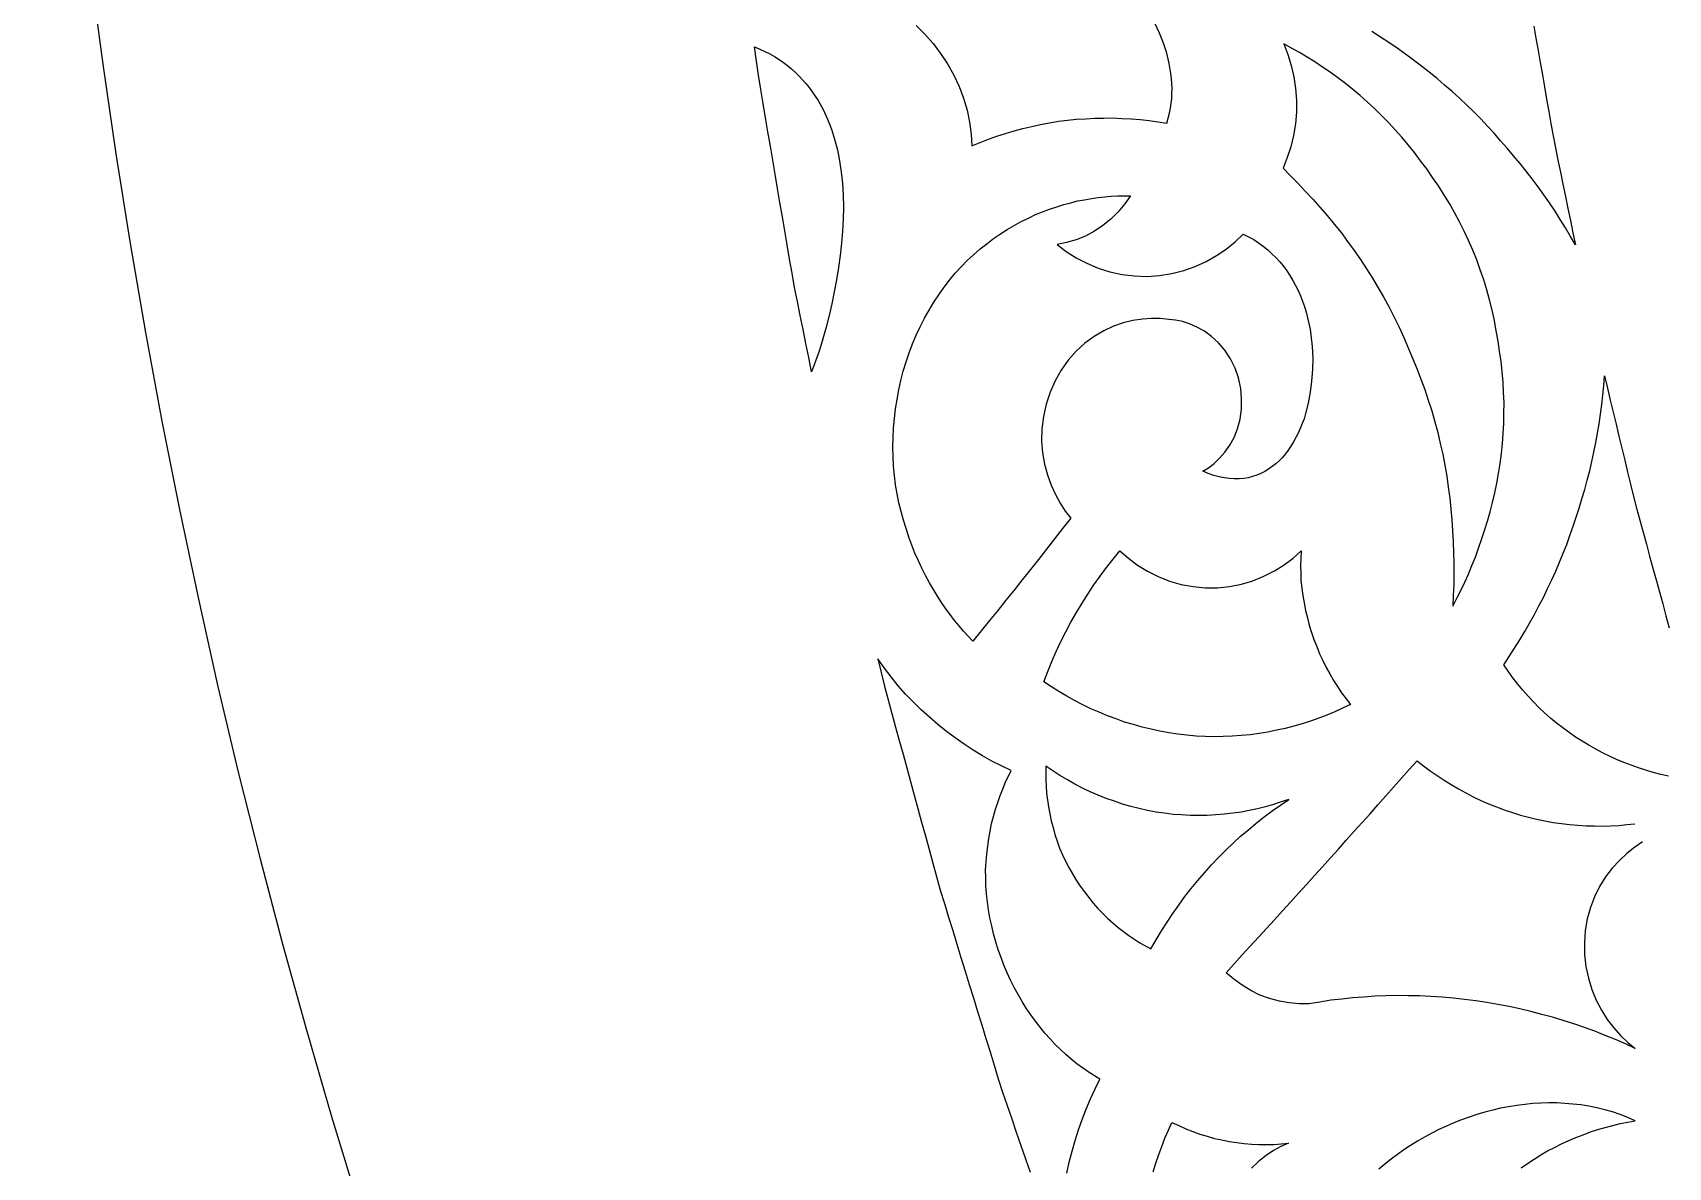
# Model space of a CAD drawing. Extents: x -1903 to -234, y -575 to 545.
# Drawn here: x -1902.9 to -1776.1, y -178.6 to -90.7 of the extents above; entities that cross this region are included whole.
import ezdxf

# ---------------------------------------------------------------- set-up
doc = ezdxf.new("R2010")
doc.units = 0
doc.layers.add('LAYER_1', color=18, linetype='CONTINUOUS')

msp = doc.modelspace()

# ---------------------------------------------------------------- linework, layer by layer
at = {"layer": 'LAYER_1'}
msp.add_lwpolyline([(-1342.912552403855, 545.219890420859, 0.4142135623730951), (-1902.912552403855, -14.78010957914103, 0.4142135623730951), (-1342.912552403855, -574.780109579141, 0.4142135623730951), (-782.912552403855, -14.78010957914103, 0.4142135623730951)], format="xyb", close=True, dxfattribs=at)
for points in [[(-1834.412963867188, -90.11155700683594), (-1833.731079101562, -90.7660140991211), (-1833.095458984375, -91.4836654663086), (-1832.513916015625, -92.25830841064453), (-1831.967529296875, -93.07848358154297), (-1831.484375, -93.939453125), (-1831.07080078125, -94.83228302001953), (-1830.729736328125, -95.74749755859375), (-1830.462158203125, -96.6753158569336), (-1830.26806640625, -97.60626983642578), (-1830.145385742188, -98.53153991699219), (-1830.091186523438, -99.44264221191406), (-1829.4462890625, -99.1800308227539), (-1828.801391601562, -98.91790771484375), (-1828.140380859375, -98.68993377685547), (-1827.479370117188, -98.46235656738281), (-1826.804565429688, -98.2702407836914), (-1826.129760742188, -98.07833862304688), (-1825.443725585938, -97.9229507446289), (-1824.757568359375, -97.76757049560547), (-1824.062866210938, -97.64930725097656), (-1823.368041992188, -97.53104400634766), (-1822.667358398438, -97.4502182006836), (-1821.966552734375, -97.3692855834961), (-1821.262451171875, -97.32594299316406), (-1820.558471679688, -97.28238677978516), (-1819.853881835938, -97.27613067626953), (-1819.1494140625, -97.26964569091797), (-1818.447021484375, -97.30007934570312), (-1817.744750976562, -97.33000183105469), (-1817.047241210938, -97.39619445800781), (-1816.349975585938, -97.46178436279297), (-1815.659912109375, -97.56272888183594), (-1814.970092773438, -97.6629867553711), (-1814.857788085938, -97.28207397460938), (-1814.764282226562, -96.90006256103516), (-1814.689208984375, -96.51704406738281), (-1814.63232421875, -96.13300323486328), (-1814.59326171875, -95.74801635742188), (-1814.571655273438, -95.36226654052734), (-1814.567016601562, -94.97574615478516), (-1814.5791015625, -94.5885238647461), (-1814.607543945312, -94.2007827758789), (-1814.651977539062, -93.81242370605469), (-1814.787353515625, -93.0345458984375), (-1814.982299804688, -92.25564575195312), (-1815.23388671875, -91.47613525390625), (-1815.539428710938, -90.69689178466797), (-1815.895751953125, -89.91844940185547)], [(-1786.50927734375, -90.13895416259766), (-1786.344116210938, -91.08462524414062), (-1786.178955078125, -92.03038787841797), (-1786.013793945312, -92.97605895996094), (-1785.8486328125, -93.92181396484375), (-1785.683471679688, -94.86749267578125), (-1785.518310546875, -95.81324768066406), (-1785.353149414062, -96.75891876220703), (-1785.18798828125, -97.70458984375), (-1785.022827148438, -98.65034484863281), (-1784.84228515625, -99.59306335449219), (-1784.6474609375, -100.5331497192383), (-1784.452514648438, -101.4731521606445), (-1784.257690429688, -102.4132385253906), (-1784.062866210938, -103.3532409667969), (-1783.867919921875, -104.2932357788086), (-1783.673095703125, -105.2333221435547), (-1783.478271484375, -106.1733169555664), (-1783.283325195312, -107.113395690918), (-1783.666625976562, -106.4508209228516), (-1784.050170898438, -105.7874755859375), (-1784.457763671875, -105.1393966674805), (-1784.865478515625, -104.4905548095703), (-1785.296875, -103.8574142456055), (-1785.728393554688, -103.2233657836914), (-1786.182983398438, -102.6054611206055), (-1786.637817382812, -101.9865875244141), (-1787.115112304688, -101.3843154907227), (-1787.592651367188, -100.7810211181641), (-1788.092163085938, -100.1948013305664), (-1788.586059570312, -99.60639190673828), (-1789.0869140625, -99.03276824951172), (-1789.587890625, -98.45801544189453), (-1790.1103515625, -97.90132141113281), (-1790.632934570312, -97.34353637695312), (-1791.17626953125, -96.8043212890625), (-1791.719848632812, -96.26390075683594), (-1792.28369140625, -95.74256896972656), (-1792.847778320312, -95.22000885009766), (-1793.431640625, -94.71717071533203), (-1794.015625, -94.21298217773438), (-1794.618896484375, -93.72908020019531), (-1795.222412109375, -93.24381256103516), (-1795.844482421875, -92.77938842773438), (-1796.466918945312, -92.3135986328125), (-1797.107421875, -91.86914825439453), (-1797.748168945312, -91.42340850830078), (-1798.406494140625, -90.99962615966797), (-1799.06494140625, -90.57453918457031)], [(-1776.077514648438, -148.3176422119141), (-1776.667358398438, -148.1821594238281), (-1777.252197265625, -148.0296630859375), (-1777.831909179688, -147.8603820800781), (-1778.406005859375, -147.6743927001953), (-1778.974243164062, -147.4718933105469), (-1779.536254882812, -147.2530670166016), (-1780.091796875, -147.0179748535156), (-1780.640502929688, -146.766845703125), (-1781.18212890625, -146.4998779296875), (-1781.716186523438, -146.2171325683594), (-1782.242553710938, -145.9188690185547), (-1782.7607421875, -145.6051940917969), (-1783.2705078125, -145.2763366699219), (-1783.771606445312, -144.9325103759766), (-1784.263549804688, -144.5738677978516), (-1784.74609375, -144.2005615234375), (-1785.218872070312, -143.8128204345703), (-1785.681274414062, -143.4107208251953), (-1786.11767578125, -142.9901428222656), (-1786.543090820312, -142.5555725097656), (-1786.957153320312, -142.1072998046875), (-1787.359375, -141.6454772949219), (-1787.749633789062, -141.1703796386719), (-1788.127563476562, -140.6823272705078), (-1788.492797851562, -140.1812744140625), (-1788.845092773438, -139.667724609375), (-1788.424560546875, -139.0309753417969), (-1788.003662109375, -138.3954162597656), (-1787.606811523438, -137.7474212646484), (-1787.20947265625, -137.1006164550781), (-1786.83642578125, -136.4420776367188), (-1786.463012695312, -135.7847442626953), (-1786.114013671875, -135.1164093017578), (-1785.764770507812, -134.4492034912109), (-1785.440063476562, -133.7717590332031), (-1785.115112304688, -133.0954284667969), (-1784.815063476562, -132.4095153808594), (-1784.5146484375, -131.7246704101562), (-1784.239379882812, -131.0309143066406), (-1783.9638671875, -130.3383026123047), (-1783.713745117188, -129.6373901367188), (-1783.463256835938, -128.9375), (-1783.238403320312, -128.2300109863281), (-1783.005737304688, -127.5216674804688), (-1782.786987304688, -126.8031845092773), (-1782.567993164062, -126.0857467651367), (-1782.374877929688, -125.3618240356445), (-1782.181396484375, -124.6388931274414), (-1782.014038085938, -123.9100646972656), (-1781.846435546875, -123.1821823120117), (-1781.705078125, -122.448974609375), (-1781.563598632812, -121.716667175293), (-1781.44873046875, -120.9796676635742), (-1781.333740234375, -120.2435150146484), (-1781.24560546875, -119.5032272338867), (-1781.1572265625, -118.7637176513672), (-1781.096069335938, -118.020622253418), (-1781.034790039062, -117.2783203125), (-1780.810668945312, -118.2119674682617), (-1780.586669921875, -119.1456146240234), (-1780.362670898438, -120.079345703125), (-1780.138671875, -121.0129928588867), (-1779.91455078125, -121.9466400146484), (-1779.690551757812, -122.88037109375), (-1779.466552734375, -123.8140258789062), (-1779.242553710938, -124.747673034668), (-1779.018432617188, -125.6814117431641), (-1778.79443359375, -126.6150588989258), (-1778.543701171875, -127.5418472290039), (-1778.290405273438, -128.4680786132812), (-1778.037231445312, -129.3942413330078), (-1777.784057617188, -130.3204040527344), (-1777.53076171875, -131.2466583251953), (-1777.277587890625, -132.1728210449219), (-1777.0244140625, -133.0989837646484), (-1776.771118164062, -134.0252227783203), (-1776.517944335938, -134.9514007568359), (-1776.264770507812, -135.8775634765625), (-1776.011474609375, -136.8038024902344)], [(-1822.736083984375, -179.0883331298828), (-1822.540893554688, -178.2393341064453), (-1822.322631835938, -177.3990783691406), (-1822.081665039062, -176.5680541992188), (-1821.81787109375, -175.7469177246094), (-1821.53125, -174.9362030029297), (-1821.22216796875, -174.1363983154297), (-1820.890502929688, -173.3481140136719), (-1820.536499023438, -172.5717315673828), (-1820.160034179688, -171.8079376220703), (-1821.061157226562, -171.2502136230469), (-1821.507080078125, -170.9345703125), (-1821.953125, -170.6184997558594), (-1822.382202148438, -170.2625732421875), (-1822.80615234375, -169.9044036865234), (-1823.217163085938, -169.5093231201172), (-1823.62841796875, -169.1136169433594), (-1824.022827148438, -168.6817932128906), (-1824.41748046875, -168.2494812011719), (-1824.791625976562, -167.7823791503906), (-1825.165893554688, -167.3148040771484), (-1825.515869140625, -166.8145294189453), (-1825.865966796875, -166.3138275146484), (-1826.188110351562, -165.7830963134766), (-1826.510375976562, -165.2521057128906), (-1826.80126953125, -164.6943664550781), (-1827.09228515625, -164.1363372802734), (-1827.348876953125, -163.5555572509766), (-1827.605590820312, -162.974609375), (-1827.825317382812, -162.3751678466797), (-1828.045166015625, -161.7755584716797), (-1828.225952148438, -161.1622161865234), (-1828.40673828125, -160.5488891601562), (-1828.547119140625, -159.9267730712891), (-1828.6875, -159.3046722412109), (-1828.786499023438, -158.6787872314453), (-1828.885498046875, -158.0531158447266), (-1828.943115234375, -157.4285736083984), (-1829.000610351562, -156.8044128417969), (-1829.01708984375, -156.1862335205078), (-1829.0205078125, -155.5646820068359), (-1828.979614257812, -154.952392578125), (-1828.9384765625, -154.3405609130859), (-1828.85986328125, -153.7438354492188), (-1828.781005859375, -153.1475219726562), (-1828.666870117188, -152.5699920654297), (-1828.552490234375, -151.9929809570312), (-1828.4052734375, -151.4380035400391), (-1828.2578125, -150.8835601806641), (-1828.080444335938, -150.3537445068359), (-1827.90283203125, -149.8245697021484), (-1827.6982421875, -149.3221282958984), (-1827.493530273438, -148.8202209472656), (-1827.0361328125, -147.8737487792969), (-1827.791381835938, -147.5192108154297), (-1828.535278320312, -147.1376495361328), (-1829.266967773438, -146.7295684814453), (-1829.986206054688, -146.2955169677734), (-1830.6923828125, -145.8358459472656), (-1831.384887695312, -145.3510131835938), (-1832.063232421875, -144.841552734375), (-1832.72705078125, -144.3080596923828), (-1833.37548828125, -143.7509155273438), (-1834.00830078125, -143.1706848144531), (-1834.624877929688, -142.5677947998047), (-1835.224609375, -141.9430236816406), (-1835.805786132812, -141.2963104248047), (-1836.346435546875, -140.6228942871094), (-1836.868041992188, -139.928955078125), (-1837.370239257812, -139.2150268554688), (-1837.115112304688, -140.2777557373047), (-1836.859985351562, -141.340576171875), (-1836.579345703125, -142.3967895507812), (-1836.291015625, -143.4509735107422), (-1836.002563476562, -144.5052642822266), (-1835.714111328125, -145.5594635009766), (-1835.42578125, -146.6136627197266), (-1835.137329101562, -147.6679534912109), (-1834.848876953125, -148.7221527099609), (-1834.560424804688, -149.7764434814453), (-1834.272094726562, -150.8306274414062), (-1833.983642578125, -151.8848266601562), (-1833.695190429688, -152.9391174316406), (-1833.406860351562, -153.9933166503906), (-1833.118408203125, -155.047607421875), (-1832.829956054688, -156.101806640625), (-1832.537963867188, -157.1549530029297), (-1832.216552734375, -158.1996612548828), (-1831.895263671875, -159.2442932128906), (-1831.573852539062, -160.2889099121094), (-1831.25244140625, -161.3336181640625), (-1830.931030273438, -162.3782348632812), (-1830.609619140625, -163.4229431152344), (-1830.288330078125, -164.4675598144531), (-1829.966918945312, -165.5121765136719), (-1829.6455078125, -166.556884765625), (-1829.324096679688, -167.6015014648438), (-1829.002807617188, -168.6461181640625), (-1828.681396484375, -169.6908264160156), (-1828.359985351562, -170.7354431152344), (-1828.03857421875, -171.7801513671875), (-1827.702392578125, -172.8199768066406), (-1827.348388671875, -173.8539733886719), (-1826.994384765625, -174.8880767822266), (-1826.640258789062, -175.9220886230469), (-1826.286254882812, -176.9561920166016), (-1825.932250976562, -177.9902038574219), (-1825.578247070312, -179.0242004394531)], [(-1778.075073242188, -153.4080200195312), (-1778.690185546875, -153.8213348388672), (-1779.293579101562, -154.2991180419922), (-1779.876831054688, -154.8431243896484), (-1780.430419921875, -155.4537963867188), (-1780.944702148438, -156.1300048828125), (-1781.409912109375, -156.8685455322266), (-1781.808471679688, -157.6619110107422), (-1782.126098632812, -158.5010986328125), (-1782.366333007812, -159.380859375), (-1782.523559570312, -160.2902374267578), (-1782.59375, -161.217529296875), (-1782.575805664062, -162.1497192382812), (-1782.470458984375, -163.0739593505859), (-1782.281127929688, -163.9776611328125), (-1782.01318359375, -164.8492584228516), (-1781.673583984375, -165.6785583496094), (-1781.27099609375, -166.4571075439453), (-1780.814575195312, -167.1783752441406), (-1780.31396484375, -167.8381042480469), (-1779.77880859375, -168.4335327148438), (-1779.218505859375, -168.9640045166016), (-1778.641357421875, -169.4302673339844), (-1779.415405273438, -169.0836944580078), (-1780.18994140625, -168.7355651855469), (-1780.9833984375, -168.4176330566406), (-1781.77734375, -168.0982971191406), (-1782.58837890625, -167.8104553222656), (-1783.39990234375, -167.521240234375), (-1784.226440429688, -167.2648773193359), (-1785.053466796875, -167.0070495605469), (-1785.893310546875, -166.7832641601562), (-1786.733642578125, -166.5581512451172), (-1787.584594726562, -166.3679656982422), (-1788.435913085938, -166.176513671875), (-1789.295532226562, -166.02099609375), (-1790.155639648438, -165.8640899658203), (-1791.021484375, -165.7438354492188), (-1791.887817382812, -165.6223754882812), (-1792.75732421875, -165.5380401611328), (-1793.62744140625, -165.4524993896484), (-1794.498291015625, -165.4044036865234), (-1795.369506835938, -165.3553619384766), (-1796.239013671875, -165.3437652587891), (-1797.109008789062, -165.3312225341797), (-1797.974853515625, -165.356201171875), (-1798.840942382812, -165.3804473876953), (-1799.700561523438, -165.4417724609375), (-1800.560302734375, -165.5025024414062), (-1801.411376953125, -165.5999755859375), (-1802.262573242188, -165.6968841552734), (-1803.102661132812, -165.8300018310547), (-1803.94287109375, -165.9625701904297), (-1804.702026367188, -165.9669494628906), (-1805.471801757812, -165.9028015136719), (-1806.244140625, -165.768310546875), (-1807.010131835938, -165.5632019042969), (-1807.7470703125, -165.2841949462891), (-1808.459228515625, -164.9384307861328), (-1809.139038085938, -164.5304412841797), (-1809.779663085938, -164.0661773681641), (-1810.375610351562, -163.5524139404297), (-1809.749633789062, -162.8646850585938), (-1809.123291015625, -162.1783142089844), (-1808.496337890625, -161.4934844970703), (-1807.869140625, -160.8100280761719), (-1807.241333007812, -160.1281127929688), (-1806.613159179688, -159.4475708007812), (-1805.993896484375, -158.7590026855469), (-1805.3740234375, -158.0718994140625), (-1804.753784179688, -157.3862915039062), (-1804.133056640625, -156.7020721435547), (-1803.511962890625, -156.0194244384766), (-1802.890258789062, -155.3382568359375), (-1802.277587890625, -154.6493072509766), (-1801.66455078125, -153.9618682861328), (-1801.051025390625, -153.2758483886719), (-1800.436889648438, -152.5914306640625), (-1799.822387695312, -151.9085083007812), (-1799.20751953125, -151.2270965576172), (-1798.601684570312, -150.5381622314453), (-1797.995361328125, -149.8507537841797), (-1797.388549804688, -149.1648712158203), (-1796.781372070312, -148.4806060791016), (-1796.173706054688, -147.7977905273438), (-1795.5654296875, -147.1165008544922), (-1795.054931640625, -147.5095825195312), (-1794.544677734375, -147.9019775390625), (-1794.009887695312, -148.2682647705078), (-1793.475463867188, -148.6336364746094), (-1792.91845703125, -148.9705657958984), (-1792.361694335938, -149.3066253662109), (-1791.784545898438, -149.6119232177734), (-1791.207641601562, -149.9163665771484), (-1790.612915039062, -150.18798828125), (-1790.018432617188, -150.4587707519531), (-1789.40869140625, -150.6950836181641), (-1788.799194335938, -150.9305419921875), (-1788.177368164062, -151.1301727294922), (-1787.5556640625, -151.3290710449219), (-1786.924438476562, -151.4911804199219), (-1786.293579101562, -151.6524505615234), (-1785.65625, -151.7764129638672), (-1785.019165039062, -151.8995819091797), (-1784.378662109375, -151.9851837158203), (-1783.73828125, -152.0702209472656), (-1783.09765625, -152.1177825927734), (-1782.457275390625, -152.1646881103516), (-1781.819458007812, -152.1748657226562), (-1781.181884765625, -152.1844635009766), (-1780.5498046875, -152.1580657958984), (-1779.917846679688, -152.1312408447266), (-1779.294311523438, -152.0696716308594), (-1778.670776367188, -152.0077819824219)], [(-1787.493530273438, -178.6873931884766), (-1786.99072265625, -178.3448638916016), (-1786.48779296875, -178.002685546875), (-1785.965209960938, -177.6910400390625), (-1785.4423828125, -177.3797302246094), (-1784.902465820312, -177.1002960205078), (-1784.362548828125, -176.821044921875), (-1783.808227539062, -176.5748596191406), (-1783.25390625, -176.3286895751953), (-1782.688110351562, -176.1162872314453), (-1782.122436523438, -175.9038848876953), (-1781.548217773438, -175.7255706787109), (-1780.973999023438, -175.5471954345703), (-1780.394409179688, -175.4028930664062), (-1779.814819335938, -175.2584381103516), (-1779.232788085938, -175.1478424072266), (-1778.650756835938, -175.0369415283203), (-1779.230224609375, -174.7831115722656), (-1779.817993164062, -174.5563507080078), (-1780.413208007812, -174.3563079833984), (-1781.01513671875, -174.182373046875), (-1781.623291015625, -174.0340576171875), (-1782.236572265625, -173.9109497070312), (-1782.8544921875, -173.8125457763672), (-1783.476318359375, -173.7383422851562), (-1784.10107421875, -173.6878814697266), (-1784.72314453125, -173.6588134765625), (-1785.345458984375, -173.6521453857422), (-1785.96923828125, -173.66796875), (-1786.593627929688, -173.7059326171875), (-1787.218017578125, -173.7655487060547), (-1787.841674804688, -173.8463287353516), (-1788.463745117188, -173.9478302001953), (-1789.083374023438, -174.0696411132812), (-1789.700073242188, -174.2112274169922), (-1790.312866210938, -174.3721923828125), (-1790.921020507812, -174.5520782470703), (-1791.52392578125, -174.7503967285156), (-1792.12060546875, -174.9667053222656), (-1792.710571289062, -175.2005920410156), (-1793.292846679688, -175.4515075683594), (-1793.86669921875, -175.7190704345703), (-1794.431518554688, -176.0027923583984), (-1794.986450195312, -176.3021850585938), (-1795.530639648438, -176.6167907714844), (-1796.063598632812, -176.9461059570312), (-1796.584350585938, -177.2897186279297), (-1797.09228515625, -177.6471710205078), (-1797.586547851562, -178.0178375244141), (-1798.066528320312, -178.4014282226562), (-1798.531372070312, -178.7972412109375)], [(-1816.031616210938, -178.9850006103516), (-1815.817260742188, -178.3214263916016), (-1815.6025390625, -177.6587219238281), (-1815.359252929688, -177.0220794677734), (-1815.11572265625, -176.3862152099609), (-1814.845947265625, -175.7779083251953), (-1814.575927734375, -175.1704406738281), (-1814.040283203125, -175.4156036376953), (-1813.5048828125, -175.6601104736328), (-1812.953369140625, -175.8666076660156), (-1812.402099609375, -176.0725402832031), (-1811.83837890625, -176.2384796142578), (-1811.27490234375, -176.4037170410156), (-1810.702758789062, -176.5274200439453), (-1810.130859375, -176.6504516601562), (-1809.554321289062, -176.7310791015625), (-1808.97802734375, -176.8110961914062), (-1808.401123046875, -176.848388671875), (-1807.824462890625, -176.8851470947266), (-1807.251342773438, -176.8794860839844), (-1806.67822265625, -176.8734436035156), (-1806.112548828125, -176.8258514404297), (-1805.546997070312, -176.7779541015625), (-1806.11962890625, -177.0345306396484), (-1806.69873046875, -177.3515930175781), (-1807.278076171875, -177.7344512939453), (-1807.849731445312, -178.1879272460938), (-1808.404174804688, -178.7160491943359)]]:
    msp.add_lwpolyline(points, dxfattribs=at)
for points in [[(-1842.512084960938, -116.945198059082), (-1842.733642578125, -115.8553619384766), (-1842.955200195312, -114.7656402587891), (-1843.1767578125, -113.6758499145508), (-1843.398315429688, -112.586067199707), (-1843.619873046875, -111.4963073730469), (-1843.841430664062, -110.4065628051758), (-1844.030639648438, -109.3107604980469), (-1844.2177734375, -108.2144927978516), (-1844.404907226562, -107.1182403564453), (-1844.592041015625, -106.0220108032227), (-1844.779174804688, -104.9258880615234), (-1844.966430664062, -103.8296890258789), (-1845.153564453125, -102.733512878418), (-1845.340698242188, -101.6373443603516), (-1845.52783203125, -100.5412979125977), (-1845.714965820312, -99.4451675415039), (-1845.902099609375, -98.34906005859375), (-1846.089233398438, -97.25296783447266), (-1846.2763671875, -96.15699005126953), (-1846.463500976562, -95.06092834472656), (-1846.632202148438, -93.96197509765625), (-1846.784790039062, -92.86048889160156), (-1846.937377929688, -91.75911712646484), (-1846.52685546875, -91.92638397216797), (-1846.13134765625, -92.1076889038086), (-1845.750854492188, -92.30252075195312), (-1845.38525390625, -92.51056671142578), (-1845.034057617188, -92.73160552978516), (-1844.697387695312, -92.96522521972656), (-1844.375, -93.21102905273438), (-1844.066650390625, -93.46879577636719), (-1843.772094726562, -93.73812866210938), (-1843.4912109375, -94.01873016357422), (-1843.215087890625, -94.30889129638672), (-1842.950439453125, -94.60945129394531), (-1842.69873046875, -94.92022705078125), (-1842.459716796875, -95.2409439086914), (-1842.233154296875, -95.57128143310547), (-1842.018920898438, -95.91096496582031), (-1841.626708984375, -96.61698913574219), (-1841.28173828125, -97.3564682006836), (-1840.982421875, -98.12689971923828), (-1840.727294921875, -98.92584991455078), (-1840.515014648438, -99.75072479248047), (-1840.34423828125, -100.5992050170898), (-1840.21337890625, -101.4685745239258), (-1840.120971679688, -102.3564224243164), (-1840.065673828125, -103.2603073120117), (-1840.046142578125, -104.1777038574219), (-1840.060668945312, -105.1059494018555), (-1840.108154296875, -106.0426864624023), (-1840.186889648438, -106.9851379394531), (-1840.295654296875, -107.9309005737305), (-1840.432861328125, -108.8773498535156), (-1840.59423828125, -109.821174621582), (-1840.756958007812, -110.7558441162109), (-1840.944213867188, -111.6831970214844), (-1841.154907226562, -112.6007461547852), (-1841.387573242188, -113.5056762695312), (-1841.640991210938, -114.3953475952148), (-1841.913696289062, -115.2670059204102), (-1842.204467773438, -116.1179504394531)], [(-1792.796020507812, -135.1294555664062), (-1792.48046875, -134.5200653076172), (-1792.164672851562, -133.9117431640625), (-1791.871337890625, -133.2771453857422), (-1791.577758789062, -132.6435699462891), (-1791.309326171875, -131.9847106933594), (-1791.04052734375, -131.3268737792969), (-1790.799438476562, -130.6448974609375), (-1790.557983398438, -129.9640502929688), (-1790.3349609375, -129.2574615478516), (-1790.104370117188, -128.5500640869141), (-1789.905517578125, -127.8215866088867), (-1789.706420898438, -127.094123840332), (-1789.54150390625, -126.3475494384766), (-1789.376342773438, -125.6020278930664), (-1789.24755859375, -124.8395538330078), (-1789.118530273438, -124.0780715942383), (-1789.02783203125, -123.3022994995117), (-1788.93701171875, -122.5273590087891), (-1788.886352539062, -121.7408676147461), (-1788.835571289062, -120.9550323486328), (-1788.826538085938, -120.1606292724609), (-1788.817260742188, -119.3668594360352), (-1788.85107421875, -118.5674819946289), (-1788.884765625, -117.7687072753906), (-1788.962280273438, -116.9675216674805), (-1789.039672851562, -116.1667938232422), (-1789.161499023438, -115.367073059082), (-1789.283325195312, -114.5675048828125), (-1789.424926757812, -113.7668609619141), (-1789.56640625, -112.9662246704102), (-1789.751953125, -112.1732940673828), (-1789.9375, -111.38037109375), (-1790.166625976562, -110.5984649658203), (-1790.395874023438, -109.8163299560547), (-1790.667602539062, -109.0485305786133), (-1790.939575195312, -108.2803497314453), (-1791.252685546875, -107.5296630859375), (-1791.56591796875, -106.778450012207), (-1791.918579101562, -106.0476760864258), (-1792.271484375, -105.3162384033203), (-1792.661743164062, -104.6079559326172), (-1793.05224609375, -103.8988952636719), (-1793.477661132812, -103.2156066894531), (-1793.903442382812, -102.5313415527344), (-1794.361572265625, -101.8750991821289), (-1794.81982421875, -101.2177963256836), (-1795.292846679688, -100.5876846313477), (-1795.759155273438, -99.95508575439453), (-1796.252807617188, -99.35418701171875), (-1796.746704101562, -98.75225067138672), (-1797.264892578125, -98.18336486816406), (-1797.783325195312, -97.61332702636719), (-1798.323120117188, -97.07740020751953), (-1798.863159179688, -96.5403823852539), (-1799.421264648438, -96.0382080078125), (-1799.979614257812, -95.53486633300781), (-1800.552978515625, -95.06688690185547), (-1801.126708984375, -94.5977554321289), (-1801.71240234375, -94.16412353515625), (-1802.298217773438, -93.7293701171875), (-1802.893310546875, -93.32994842529297), (-1803.488403320312, -92.92953491210938), (-1804.089965820312, -92.56423950195312), (-1804.691650390625, -92.19783020019531), (-1805.296997070312, -91.86595153808594), (-1805.902587890625, -91.5331039428711), (-1805.580200195312, -92.35348510742188), (-1805.316528320312, -93.20674133300781), (-1805.115844726562, -94.08660888671875), (-1804.98193359375, -94.9859848022461), (-1804.917114257812, -95.89723205566406), (-1804.922729492188, -96.81214904785156), (-1804.99853515625, -97.72262573242188), (-1805.14306640625, -98.62062072753906), (-1805.353881835938, -99.49819946289062), (-1805.626953125, -100.3483581542969), (-1805.957641601562, -101.1645736694336), (-1805.378051757812, -101.7502593994141), (-1804.798583984375, -102.3345947265625), (-1804.23388671875, -102.9480438232422), (-1803.652587890625, -103.5568542480469), (-1803.092651367188, -104.1947174072266), (-1802.532836914062, -104.8312072753906), (-1801.99658203125, -105.4956588745117), (-1801.460571289062, -106.1588745117188), (-1800.9501953125, -106.8487091064453), (-1800.440063476562, -107.5374526977539), (-1799.95751953125, -108.2514114379883), (-1799.475219726562, -108.9642791748047), (-1799.0224609375, -109.7007751464844), (-1798.569946289062, -110.4363479614258), (-1798.148681640625, -111.1938095092773), (-1797.727661132812, -111.9503707885742), (-1797.339477539062, -112.72705078125), (-1796.951538085938, -113.5029449462891), (-1796.597778320312, -114.2969360351562), (-1796.244262695312, -115.0902633666992), (-1795.926147460938, -115.899543762207), (-1795.586181640625, -116.7033615112305), (-1795.2783203125, -117.519889831543), (-1794.970458984375, -118.3361053466797), (-1794.699829101562, -119.1637802124023), (-1794.42919921875, -119.9912033081055), (-1794.196166992188, -120.8278350830078), (-1793.96337890625, -121.6642761230469), (-1793.7685546875, -122.5075531005859), (-1793.57373046875, -123.3508605957031), (-1793.417114257812, -124.1985549926758), (-1793.260498046875, -125.0464248657227), (-1793.141967773438, -125.8964309692383), (-1793.023315429688, -126.7466583251953), (-1792.942504882812, -127.5966339111328), (-1792.861450195312, -128.4471130371094), (-1792.817749023438, -129.2949676513672), (-1792.773803710938, -130.1433715820312), (-1792.745727539062, -130.9817047119141), (-1792.713256835938, -131.8196105957031), (-1792.716674804688, -132.6507263183594), (-1792.719970703125, -133.4825744628906), (-1792.758178710938, -134.3055572509766)], [(-1812.185913085938, -124.6621627807617), (-1811.748779296875, -124.3896102905273), (-1811.311279296875, -124.0569152832031), (-1810.882080078125, -123.6588439941406), (-1810.471923828125, -123.1913528442383), (-1810.093383789062, -122.6526947021484), (-1809.76025390625, -122.0438919067383), (-1809.487548828125, -121.3693923950195), (-1809.289672851562, -120.6377563476562), (-1809.179443359375, -119.8618087768555), (-1809.166870117188, -119.0581817626953), (-1809.234252929688, -118.2408828735352), (-1809.403198242188, -117.4356689453125), (-1809.671264648438, -116.6633224487305), (-1810.02880859375, -115.9425201416016), (-1810.462646484375, -115.2884216308594), (-1810.956665039062, -114.7117614746094), (-1811.493530273438, -114.2185516357422), (-1812.056762695312, -113.8103637695312), (-1812.630859375, -113.4850845336914), (-1813.202758789062, -113.2375793457031), (-1813.761962890625, -113.0608978271484), (-1814.300537109375, -112.9468078613281), (-1814.812866210938, -112.8869857788086), (-1815.46484375, -112.8257141113281), (-1816.149291992188, -112.8146591186523), (-1816.8623046875, -112.8615493774414), (-1817.598266601562, -112.973991394043), (-1818.35009765625, -113.1593170166016), (-1819.109008789062, -113.4239501953125), (-1819.864624023438, -113.7731323242188), (-1820.605224609375, -114.2103500366211), (-1821.318115234375, -114.7365112304688), (-1821.990112304688, -115.3500442504883), (-1822.608276367188, -116.0464324951172), (-1823.160522460938, -116.8180694580078), (-1823.636596679688, -117.6543350219727), (-1824.028076171875, -118.5426406860352), (-1824.32958984375, -119.4681777954102), (-1824.53857421875, -120.4154739379883), (-1824.655395507812, -121.3687286376953), (-1824.683349609375, -122.3131256103516), (-1824.6044921875, -123.2298278808594), (-1824.445434570312, -124.1112823486328), (-1824.2197265625, -124.9493179321289), (-1823.93701171875, -125.7367401123047), (-1823.607177734375, -126.46875), (-1823.239501953125, -127.1425857543945), (-1822.843017578125, -127.7573928833008), (-1822.425659179688, -128.3136596679688), (-1823.04833984375, -129.1076507568359), (-1823.670654296875, -129.9035949707031), (-1824.292358398438, -130.7015075683594), (-1824.913696289062, -131.5013732910156), (-1825.546508789062, -132.2922210693359), (-1826.178833007812, -133.0850219726562), (-1826.810668945312, -133.8797607421875), (-1827.442016601562, -134.6764373779297), (-1828.084716796875, -135.4636993408203), (-1828.726928710938, -136.2529754638672), (-1829.36865234375, -137.0440673828125), (-1830.009887695312, -137.8371887207031), (-1830.723999023438, -137.0692443847656), (-1831.074096679688, -136.6516723632812), (-1831.424438476562, -136.2336120605469), (-1831.764892578125, -135.7813720703125), (-1832.105346679688, -135.3287506103516), (-1832.432983398438, -134.8414764404297), (-1832.760620117188, -134.3537445068359), (-1833.07177734375, -133.8313446044922), (-1833.383056640625, -133.3086395263672), (-1833.67431640625, -132.7517852783203), (-1833.965576171875, -132.194580078125), (-1834.23291015625, -131.6042938232422), (-1834.50048828125, -131.0137023925781), (-1834.740112304688, -130.3917541503906), (-1834.979858398438, -129.7695007324219), (-1835.187744140625, -129.1182556152344), (-1835.395874023438, -128.4667816162109), (-1835.568237304688, -127.7893447875977), (-1835.74072265625, -127.1118698120117), (-1835.873901367188, -126.411994934082), (-1836.006958007812, -125.7122116088867), (-1836.0966796875, -124.9942779541016), (-1836.165161132812, -124.2718276977539), (-1836.18798828125, -123.536247253418), (-1836.210693359375, -122.8010330200195), (-1836.185546875, -122.0582885742188), (-1836.160278320312, -121.316032409668), (-1836.085571289062, -120.5721893310547), (-1836.0107421875, -119.8289566040039), (-1835.885620117188, -119.0903015136719), (-1835.760375976562, -118.3523788452148), (-1835.584838867188, -117.6252365112305), (-1835.409057617188, -116.8990249633789), (-1835.183715820312, -116.1897201538086), (-1834.958251953125, -115.4814300537109), (-1834.684692382812, -114.7960968017578), (-1834.411010742188, -114.1117401123047), (-1834.091796875, -113.4558944702148), (-1833.772338867188, -112.8010635375977), (-1833.410400390625, -112.1796188354492), (-1833.048217773438, -111.5591812133789), (-1832.647338867188, -110.9765701293945), (-1832.246215820312, -110.3948516845703), (-1831.810546875, -109.8542938232422), (-1831.374633789062, -109.3147583007812), (-1830.908813476562, -108.8189544677734), (-1830.442749023438, -108.3241195678711), (-1829.951538085938, -107.8749160766602), (-1829.455078125, -107.4256057739258), (-1828.934204101562, -107.0220794677734), (-1828.413330078125, -106.619255065918), (-1827.878540039062, -106.2635269165039), (-1827.343627929688, -105.9084701538086), (-1826.799560546875, -105.6000442504883), (-1826.25537109375, -105.2920989990234), (-1825.70654296875, -105.0297012329102), (-1825.157592773438, -104.7676696777344), (-1824.60791015625, -104.5495681762695), (-1824.058349609375, -104.3316497802734), (-1823.51171875, -104.1556243896484), (-1822.965087890625, -103.9797668457031), (-1822.424926757812, -103.8433380126953), (-1821.884643554688, -103.7069091796875), (-1821.353515625, -103.6073837280273), (-1820.822509765625, -103.5078582763672), (-1820.302978515625, -103.4423980712891), (-1819.783569335938, -103.3768692016602), (-1819.277709960938, -103.3426055908203), (-1818.77197265625, -103.3083038330078), (-1817.790771484375, -103.2961654663086), (-1818.2353515625, -103.9410934448242), (-1818.7431640625, -104.54931640625), (-1819.309692382812, -105.11083984375), (-1819.928833007812, -105.616325378418), (-1820.588012695312, -106.056884765625), (-1821.280151367188, -106.4264373779297), (-1822.000122070312, -106.7215347290039), (-1822.737426757812, -106.9397888183594), (-1823.481689453125, -107.0810623168945), (-1822.763793945312, -107.6203384399414), (-1821.990112304688, -108.1103057861328), (-1821.164672851562, -108.5415420532227), (-1820.293334960938, -108.905517578125), (-1819.383544921875, -109.1943054199219), (-1818.443969726562, -109.4013824462891), (-1817.484252929688, -109.5218200683594), (-1816.515258789062, -109.5526885986328), (-1815.548217773438, -109.4928359985352), (-1814.59423828125, -109.3437347412109), (-1813.6640625, -109.1084823608398), (-1812.767700195312, -108.7923431396484), (-1811.914184570312, -108.4020843505859), (-1811.110717773438, -107.9457244873047), (-1810.363525390625, -107.4320907592773), (-1809.676635742188, -106.8706359863281), (-1809.052856445312, -106.2708435058594), (-1808.635498046875, -106.4789657592773), (-1808.236083984375, -106.7065734863281), (-1807.854614257812, -106.9528350830078), (-1807.490844726562, -107.2170028686523), (-1807.14453125, -107.4980773925781), (-1806.815673828125, -107.7952346801758), (-1806.50390625, -108.1078338623047), (-1806.209350585938, -108.4348831176758), (-1805.931762695312, -108.775749206543), (-1805.6708984375, -109.1294403076172), (-1805.426635742188, -109.4951629638672), (-1805.198974609375, -109.8721923828125), (-1804.987548828125, -110.2597274780273), (-1804.792236328125, -110.6568832397461), (-1804.613037109375, -111.0629425048828), (-1804.44970703125, -111.4771194458008), (-1804.302124023438, -111.8984298706055), (-1804.169921875, -112.3262481689453), (-1804.05322265625, -112.7597885131836), (-1803.951782226562, -113.1981582641602), (-1803.865478515625, -113.6405563354492), (-1803.794067382812, -114.0862655639648), (-1803.695434570312, -114.9840927124023), (-1803.65478515625, -115.8852920532227), (-1803.670776367188, -116.7833938598633), (-1803.742309570312, -117.6717224121094), (-1803.846435546875, -118.5389785766602), (-1804.001220703125, -119.3828582763672), (-1804.209106445312, -120.1974487304688), (-1804.332763671875, -120.5916748046875), (-1804.46923828125, -120.9760131835938), (-1804.618530273438, -121.3497009277344), (-1804.780517578125, -121.7118988037109), (-1804.955200195312, -122.0617523193359), (-1805.142211914062, -122.398323059082), (-1805.341552734375, -122.7207412719727), (-1805.55322265625, -123.0282440185547), (-1805.77685546875, -123.3198699951172), (-1806.012573242188, -123.5948333740234), (-1806.26025390625, -123.852180480957), (-1806.519653320312, -124.0910110473633), (-1806.790649414062, -124.3105392456055), (-1807.073364257812, -124.5097045898438), (-1807.367431640625, -124.6877822875977), (-1807.6728515625, -124.8437881469727), (-1807.989501953125, -124.9769134521484), (-1808.317260742188, -125.086067199707), (-1808.656127929688, -125.1704330444336), (-1809.005859375, -125.2291793823242), (-1809.366577148438, -125.2612152099609), (-1809.737915039062, -125.2657165527344), (-1810.119873046875, -125.241828918457), (-1810.512451171875, -125.1884613037109), (-1810.915405273438, -125.1047668457031), (-1811.32861328125, -124.9897232055664), (-1811.752197265625, -124.8425598144531)], [(-1800.734741210938, -142.7631378173828), (-1801.335205078125, -143.0438079833984), (-1801.935546875, -143.3247680664062), (-1802.557861328125, -143.5743408203125), (-1803.18017578125, -143.8241882324219), (-1803.822387695312, -144.0400848388672), (-1804.464599609375, -144.2561645507812), (-1805.124267578125, -144.4360809326172), (-1805.783813476562, -144.615966796875), (-1806.458251953125, -144.7575836181641), (-1807.132690429688, -144.8991546630859), (-1807.819091796875, -145.0006408691406), (-1808.505493164062, -145.1018829345703), (-1809.200561523438, -145.1618041992188), (-1809.895874023438, -145.2212982177734), (-1810.5966796875, -145.2383270263672), (-1811.297485351562, -145.2549896240234), (-1812.000610351562, -145.2285003662109), (-1812.703735351562, -145.2015380859375), (-1813.405639648438, -145.1312866210938), (-1814.107788085938, -145.0603942871094), (-1814.805297851562, -144.9465942382812), (-1815.5029296875, -144.8319549560547), (-1816.192626953125, -144.6751556396484), (-1816.882568359375, -144.5175170898438), (-1817.561279296875, -144.3188018798828), (-1818.240234375, -144.1192016601562), (-1818.904907226562, -143.8800659179688), (-1819.56982421875, -143.6399078369141), (-1820.217651367188, -143.3622283935547), (-1820.86572265625, -143.0836029052734), (-1821.494018554688, -142.7696075439453), (-1822.122680664062, -142.4546508789062), (-1822.729125976562, -142.1067504882812), (-1823.3359375, -141.7580108642578), (-1823.918701171875, -141.3790893554688), (-1824.501586914062, -140.9992523193359), (-1824.195556640625, -140.2086334228516), (-1823.889038085938, -139.4194488525391), (-1823.547241210938, -138.6471710205078), (-1823.198486328125, -137.8746490478516), (-1822.802368164062, -137.1184997558594), (-1822.405883789062, -136.3636779785156), (-1821.976928710938, -135.6311950683594), (-1821.547607421875, -134.9000396728516), (-1821.0869140625, -134.1935577392578), (-1820.6259765625, -133.4883728027344), (-1820.135375976562, -132.8098449707031), (-1819.644409179688, -132.1326751708984), (-1819.12548828125, -131.4841156005859), (-1818.606323242188, -130.8367767333984), (-1817.948486328125, -131.4132537841797), (-1817.2314453125, -131.9451751708984), (-1816.458618164062, -132.4228973388672), (-1815.635131835938, -132.8370056152344), (-1814.767944335938, -133.1786956787109), (-1813.865112304688, -133.4405822753906), (-1812.9365234375, -133.6169281005859), (-1811.99267578125, -133.7036437988281), (-1811.045043945312, -133.698974609375), (-1810.10498046875, -133.6035919189453), (-1809.183715820312, -133.4201965332031), (-1808.291625976562, -133.1535034179688), (-1807.438110351562, -132.8101043701172), (-1806.631103515625, -132.39794921875), (-1805.877075195312, -131.9259948730469), (-1805.1806640625, -131.4036560058594), (-1804.545043945312, -130.8405914306641), (-1804.569091796875, -131.4126739501953), (-1804.593017578125, -131.985107421875), (-1804.580078125, -132.5644836425781), (-1804.56689453125, -133.1441497802734), (-1804.503295898438, -133.7235717773438), (-1804.434692382812, -134.3018035888672), (-1804.327392578125, -134.8787994384766), (-1804.22021484375, -135.455810546875), (-1804.074584960938, -136.0272979736328), (-1803.928955078125, -136.5987243652344), (-1803.745849609375, -137.1603088378906), (-1803.562744140625, -137.7218322753906), (-1803.343505859375, -138.2693176269531), (-1803.124267578125, -138.8165588378906), (-1802.870727539062, -139.3459167480469), (-1802.6171875, -139.8751068115234), (-1802.331665039062, -140.3826293945312), (-1802.046264648438, -140.8899078369141), (-1801.7314453125, -141.3723754882812), (-1801.416748046875, -141.8544464111328), (-1801.07568359375, -142.3090515136719)], [(-1805.5048828125, -150.1165008544922), (-1806.105224609375, -150.3166046142578), (-1806.705444335938, -150.5167694091797), (-1807.32470703125, -150.681396484375), (-1807.943969726562, -150.8458862304688), (-1808.579467773438, -150.9725646972656), (-1809.215087890625, -151.0990295410156), (-1809.863891601562, -151.1856384277344), (-1810.5126953125, -151.2719879150391), (-1811.171508789062, -151.3168487548828), (-1811.83056640625, -151.3613586425781), (-1812.495971679688, -151.3633117675781), (-1813.160522460938, -151.3644866943359), (-1813.822265625, -151.3206787109375), (-1814.484130859375, -151.2762908935547), (-1815.14404296875, -151.1881103515625), (-1815.804077148438, -151.0992736816406), (-1816.45849609375, -150.9669342041016), (-1817.113037109375, -150.8338775634766), (-1817.758422851562, -150.6581420898438), (-1818.404052734375, -150.4816436767578), (-1819.036865234375, -150.2638702392578), (-1819.670043945312, -150.0451965332031), (-1820.287353515625, -149.7870330810547), (-1820.90478515625, -149.5280151367188), (-1821.503295898438, -149.2316436767578), (-1822.10205078125, -148.9344787597656), (-1822.679321289062, -148.6024780273438), (-1823.256713867188, -148.2696990966797), (-1823.81005859375, -147.9049987792969), (-1824.363647460938, -147.5394744873047), (-1824.36181640625, -148.5749816894531), (-1824.29150390625, -149.6309356689453), (-1824.149780273438, -150.6995544433594), (-1823.934814453125, -151.7720794677734), (-1823.790161132812, -152.3057250976562), (-1823.645629882812, -152.8394470214844), (-1823.464111328125, -153.3657531738281), (-1823.282592773438, -153.8919982910156), (-1823.061401367188, -154.4051971435547), (-1822.827026367188, -154.9143676757812), (-1822.558349609375, -155.4069061279297), (-1822.28955078125, -155.8993072509766), (-1821.988525390625, -156.3706817626953), (-1821.6875, -156.8418273925781), (-1821.35693359375, -157.2880096435547), (-1821.0263671875, -157.7338104248047), (-1820.669311523438, -158.1511688232422), (-1820.312377929688, -158.5681915283203), (-1819.932373046875, -158.9538116455078), (-1819.552612304688, -159.3389892578125), (-1818.754516601562, -160.0415191650391), (-1817.925903320312, -160.6725006103516), (-1817.074584960938, -161.2299194335938), (-1816.208374023438, -161.7132110595703), (-1815.80126953125, -161.0143890380859), (-1815.393798828125, -160.3169097900391), (-1814.954711914062, -159.6393432617188), (-1814.515258789062, -158.9630126953125), (-1814.045043945312, -158.3088989257812), (-1813.574584960938, -157.6560821533203), (-1813.074584960938, -157.0274963378906), (-1812.574340820312, -156.4000091552734), (-1812.0458984375, -155.7988128662109), (-1811.517333984375, -155.1987457275391), (-1810.962158203125, -154.6266479492188), (-1810.40673828125, -154.0555419921875), (-1809.82666015625, -153.5140228271484), (-1809.246215820312, -152.9734191894531), (-1808.64306640625, -152.4636688232422), (-1808.039672851562, -151.9549102783203), (-1807.41552734375, -151.4780120849609), (-1806.791015625, -151.0020141601562), (-1806.148071289062, -150.5588531494141)]]:
    msp.add_lwpolyline(points, close=True, dxfattribs=at)

doc.saveas('drawing.dxf')
